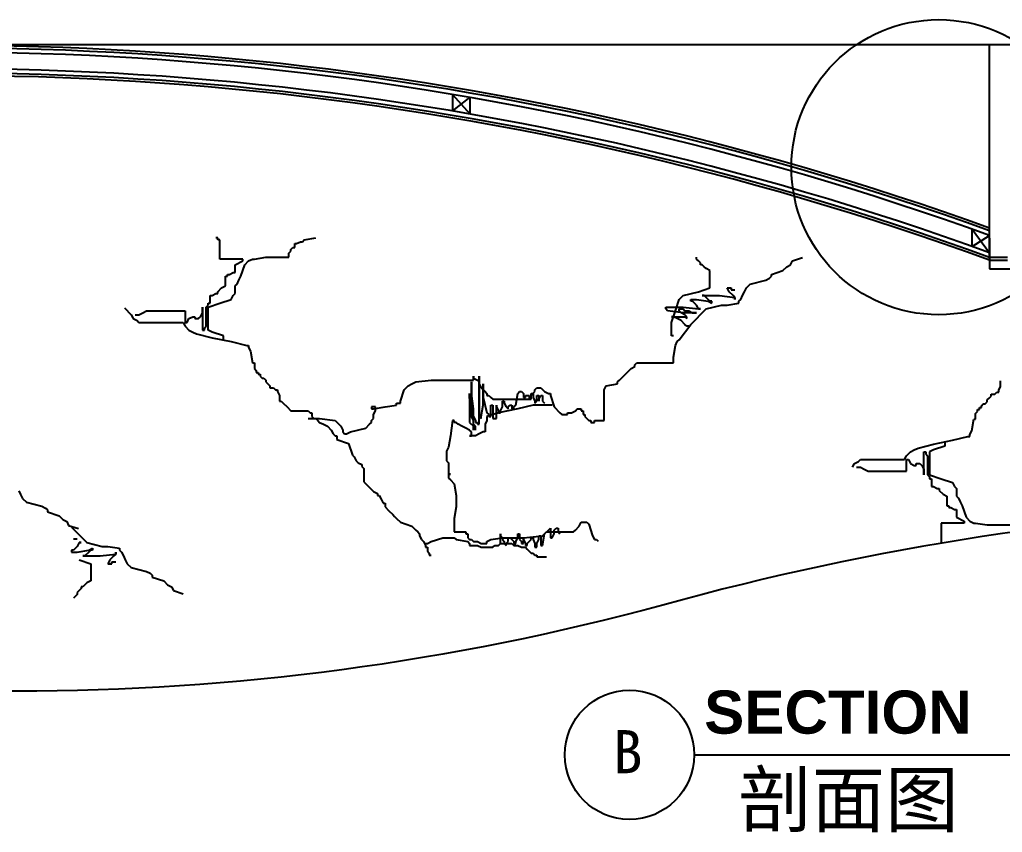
# Model space of a CAD drawing. Extents: x 703 to 4823, y 2682 to 3912.
# Drawn here: x 1844 to 2985, y 2970 to 3912 of the extents above; entities that cross this region are included whole.
import ezdxf

# ---------------------------------------------------------------- set-up
doc = ezdxf.new("R2010")
doc.units = 0
doc.header["$LTSCALE"] = 5
doc.header["$MEASUREMENT"] = 0
for name, color, linetype in [('3', 3, 'CONTINUOUS'), ('7', 7, 'CONTINUOUS'), ('BH', 3, 'CONTINUOUS'), ('TEXT', 3, 'CONTINUOUS')]:
    doc.layers.add(name, color=color, linetype=linetype)
doc.styles.add('HT', font='swisseb.ttf')
doc.styles.add('HZ', font='SIMFANG0.TTF')

msp = doc.modelspace()

# ---------------------------------------------------------------- linework, layer by layer
at = {"layer": '3'}
for p, q in [((2346.5, 3825.5), (2366.5, 3802.8)), ((2366.5, 3822.1), (2346.5, 3806.3)), ((2949.6, 3669.1), (2969.6, 3641.8)), ((2949.6, 3649), (2969.6, 3662)), ((2969.6, 3633.2), (2969.6, 3623.2)), ((2969.6, 3623.2), (4090.6, 3623.2))]:
    msp.add_line(p, q, dxfattribs=at)
at = {"layer": '7'}
for p, q in [((1090.6, 3883.2), (4090.6, 3883.2)), ((2969.6, 3633.2), (2969.6, 3883.2)), ((2346.5, 3825.5), (2346.5, 3806.3)), ((2366.5, 3822.1), (2366.5, 3802.8)), ((2949.6, 3649), (2949.6, 3669.1)), ((2969.6, 3658.8), (2969.6, 3633.2)), ((2990.6, 3636.2), (2969.6, 3636.2)), ((2969.6, 3633.2), (2990.6, 3633.2))]:
    msp.add_line(p, q, dxfattribs=at)
msp.add_lwpolyline([(4090.6, 3283.2, 0.119217), (2590.6, 3233.2, -0.133333), (1090.6, 3233.2)], format="xyb", dxfattribs=at)
for radius, start, end in [(3561.4, 70.1385, 99.1935), (3558.4, 70.1211, 99.1197), (3553.4, 70.0919, 99.1327), (3534.4, 69.9803, 99.1822), (3526.4, 69.933, 99.2855), (3529.4, 69.9508, 99.1953)]:
    msp.add_arc((1759.7, 320.9), radius, start, end, dxfattribs=at)
at = {"layer": 'BH', "color": 3}
for p, q in [((2074.2, 3659.1), (2072, 3659.1)), ((2074.2, 3656.9), (2074.2, 3659.1)), ((2076.4, 3656.9), (2074.2, 3656.9)), ((2076.4, 3634.6), (2076.4, 3656.9)), ((2163.4, 3648), (2163.4, 3652.5)), ((2163.4, 3652.5), (2165.7, 3652.5)), ((2165.7, 3652.5), (2170.1, 3654.7)), ((2170.1, 3654.7), (2172.4, 3654.7)), ((2172.4, 3654.7), (2174.6, 3656.9)), ((2174.6, 3656.9), (2188, 3659.1)), ((2156.7, 3641.3), (2159, 3643.5)), ((2156.7, 3636.8), (2156.7, 3641.3)), ((2159, 3645.8), (2161.2, 3648)), ((2159, 3643.5), (2159, 3645.8)), ((2161.2, 3648), (2163.4, 3648)), ((2103.2, 3634.6), (2076.4, 3634.6)), ((2094.3, 3627.9), (2103.2, 3632.4)), ((2094.3, 3619), (2094.3, 3627.9)), ((2101, 3614.6), (2105.4, 3627.9)), ((2103.2, 3632.4), (2103.2, 3634.6)), ((2105.4, 3627.9), (2109.9, 3632.4)), ((2109.9, 3632.4), (2114.3, 3634.6)), ((2114.3, 3634.6), (2116.6, 3634.6)), ((2116.6, 3634.6), (2130, 3636.8)), ((2130, 3636.8), (2156.7, 3636.8)), ((2629.7, 3634.6), (2629.7, 3636.8)), ((2631.9, 3632.4), (2629.7, 3634.6)), ((2634.2, 3630.2), (2631.9, 3632.4)), ((2634.2, 3627.9), (2634.2, 3630.2)), ((2636.4, 3627.9), (2634.2, 3627.9)), ((2638.6, 3625.7), (2636.4, 3627.9)), ((2734.6, 3625.7), (2739, 3627.9)), ((2739, 3627.9), (2741.3, 3632.4)), ((2741.3, 3632.4), (2752.6, 3636.2)), ((2085.3, 3614.6), (2085.3, 3616.8)), ((2085.3, 3616.8), (2087.6, 3616.8)), ((2087.6, 3616.8), (2092, 3619)), ((2092, 3619), (2094.3, 3619)), ((2640.9, 3623.5), (2638.6, 3625.7)), ((2645.3, 3621.2), (2640.9, 3623.5)), ((2645.3, 3601.2), (2645.3, 3621.2)), ((2716.7, 3616.8), (2730.1, 3621.2)), ((2716.7, 3614.6), (2716.7, 3616.8)), ((2730.1, 3621.2), (2734.6, 3625.7)), ((2083.1, 3603.4), (2083.1, 3614.6)), ((2083.1, 3614.6), (2085.3, 3614.6)), ((2094.3, 3603.4), (2096.5, 3605.6)), ((2096.5, 3605.6), (2098.7, 3610.1)), ((2098.7, 3610.1), (2101, 3614.6)), ((2687.7, 3601.2), (2692.2, 3605.6)), ((2692.2, 3605.6), (2710, 3610.1)), ((2710, 3610.1), (2714.5, 3612.3)), ((2714.5, 3612.3), (2716.7, 3614.6)), ((2067.5, 3592.3), (2072, 3594.5)), ((2072, 3594.5), (2074.2, 3594.5)), ((2074.2, 3596.7), (2078.6, 3601.2)), ((2074.2, 3594.5), (2074.2, 3596.7)), ((2078.6, 3601.2), (2083.1, 3603.4)), ((2092, 3592.3), (2094.3, 3594.5)), ((2094.3, 3594.5), (2094.3, 3603.4)), ((2614.1, 3592.3), (2631.9, 3596.7)), ((2631.9, 3596.7), (2645.3, 3601.2)), ((2667.6, 3596.7), (2665.4, 3601.2)), ((2665.4, 3601.2), (2669.9, 3601.2)), ((2672.1, 3592.3), (2667.6, 3596.7)), ((2669.9, 3601.2), (2669.9, 3599)), ((2669.9, 3599), (2674.3, 3599)), ((2683.2, 3592.3), (2685.5, 3596.7)), ((2685.5, 3596.7), (2687.7, 3601.2)), ((2060.8, 3578.9), (2063, 3581.1)), ((2063, 3578.9), (2076.4, 3583.3)), ((2063, 3581.1), (2063, 3583.3)), ((2063, 3583.3), (2065.3, 3583.3)), ((2065.3, 3583.3), (2065.3, 3592.3)), ((2065.3, 3592.3), (2067.5, 3592.3)), ((2076.4, 3583.3), (2089.8, 3587.8)), ((2089.8, 3587.8), (2092, 3592.3)), ((2605.2, 3574.4), (2609.6, 3587.8)), ((2609.6, 3587.8), (2614.1, 3592.3)), ((2623, 3585.6), (2623, 3587.8)), ((2623, 3587.8), (2629.7, 3587.8)), ((2625.2, 3585.6), (2623, 3585.6)), ((2629.7, 3581.1), (2625.2, 3585.6)), ((2629.7, 3587.8), (2643.1, 3585.6)), ((2631.9, 3576.7), (2629.7, 3581.1)), ((2638.6, 3592.3), (2636.4, 3592.3)), ((2636.4, 3592.3), (2656.5, 3592.3)), ((2643.1, 3587.8), (2638.6, 3592.3)), ((2640.9, 3576.7), (2658.7, 3581.1)), ((2645.3, 3585.6), (2643.1, 3587.8)), ((2643.1, 3585.6), (2647.6, 3583.3)), ((2647.6, 3585.6), (2645.3, 3585.6)), ((2647.6, 3583.3), (2647.6, 3585.6)), ((2656.5, 3592.3), (2674.3, 3590)), ((2658.7, 3581.1), (2665.4, 3581.1)), ((2665.4, 3581.1), (2678.8, 3583.3)), ((2674.3, 3590), (2672.1, 3592.3)), ((2674.3, 3590), (2674.3, 3587.8)), ((2674.3, 3587.8), (2674.3, 3590)), ((2678.8, 3585.6), (2681, 3587.8)), ((2678.8, 3583.3), (2678.8, 3585.6)), ((2681, 3587.8), (2683.2, 3592.3)), ((1965.9, 3577.8), (1973.8, 3570)), ((1973.8, 3570), (1976, 3565.5)), ((1978.3, 3570), (1982.7, 3570)), ((1982.7, 3570), (1987.2, 3572.2)), ((1987.2, 3572.2), (1991.6, 3574.4)), ((1991.6, 3574.4), (2036.3, 3574.4)), ((2036.3, 3574.4), (2036.3, 3561.1)), ((2054.1, 3567.7), (2056.3, 3572.2)), ((2056.3, 3572.2), (2056.3, 3578.9)), ((2056.3, 3578.9), (2056.3, 3552.1)), ((2060.8, 3556.6), (2060.8, 3578.9)), ((2063, 3552.1), (2063, 3578.9)), ((2594, 3578.9), (2614.1, 3578.9)), ((2594, 3576.7), (2594, 3578.9)), ((2596.2, 3574.4), (2594, 3576.7)), ((2614.1, 3572.2), (2596.2, 3574.4)), ((2600.7, 3561.1), (2605.2, 3574.4)), ((2609.6, 3574.4), (2609.6, 3576.7)), ((2609.6, 3576.7), (2614.1, 3576.7)), ((2611.9, 3572.2), (2609.6, 3574.4)), ((2616.3, 3570), (2611.9, 3572.2)), ((2614.1, 3578.9), (2631.9, 3576.7)), ((2614.1, 3576.7), (2616.3, 3574.4)), ((2629.7, 3572.2), (2614.1, 3572.2)), ((2616.3, 3574.4), (2620.8, 3574.4)), ((2618.6, 3567.7), (2616.3, 3570)), ((2620.8, 3574.4), (2625.2, 3572.2)), ((2623, 3558.8), (2640.9, 3576.7)), ((2625.2, 3572.2), (2629.7, 3572.2)), ((2631.9, 3576.7), (2634.2, 3576.7)), ((2634.2, 3576.7), (2631.9, 3576.7)), ((1976, 3565.5), (1980.5, 3563.3)), ((1980.5, 3563.3), (1982.7, 3561.1)), ((1982.7, 3561.1), (2034, 3561.1)), ((2034, 3561.1), (2036.3, 3556.6)), ((2036.3, 3561.1), (2038.5, 3561.1)), ((2038.5, 3561.1), (2040.7, 3565.5)), ((2040.7, 3565.5), (2045.2, 3567.7)), ((2045.2, 3567.7), (2047.4, 3567.7)), ((2047.4, 3567.7), (2047.4, 3565.5)), ((2047.4, 3565.5), (2051.9, 3565.5)), ((2051.9, 3565.5), (2054.1, 3567.7)), ((2602.9, 3567.7), (2600.7, 3567.7)), ((2600.7, 3567.7), (2616.3, 3567.7)), ((2600.7, 3545.5), (2600.7, 3561.1)), ((2607.4, 3565.5), (2602.9, 3567.7)), ((2611.9, 3563.3), (2607.4, 3565.5)), ((2609.6, 3541), (2623, 3558.8)), ((2616.3, 3558.8), (2611.9, 3563.3)), ((2616.3, 3567.7), (2618.6, 3565.5)), ((2618.6, 3556.6), (2616.3, 3558.8)), ((2618.6, 3565.5), (2618.6, 3567.7)), ((2036.3, 3556.6), (2040.7, 3552.1)), ((2040.7, 3552.1), (2045.2, 3549.9)), ((2045.2, 3549.9), (2049.6, 3547.7)), ((2049.6, 3547.7), (2067.5, 3543.2)), ((2056.3, 3552.1), (2058.6, 3552.1)), ((2058.6, 3554.4), (2060.8, 3556.6)), ((2058.6, 3552.1), (2058.6, 3554.4)), ((2067.5, 3549.9), (2063, 3552.1)), ((2080.9, 3545.5), (2067.5, 3549.9)), ((2620.8, 3556.6), (2618.6, 3556.6)), ((2067.5, 3543.2), (2089.8, 3538.8)), ((2080.9, 3541), (2080.9, 3545.5)), ((2089.8, 3538.8), (2107.7, 3534.3)), ((2602.9, 3545.5), (2600.7, 3545.5)), ((2605.2, 3534.3), (2607.4, 3538.8)), ((2607.4, 3538.8), (2609.6, 3541)), ((2107.7, 3534.3), (2109.9, 3534.3)), ((2109.9, 3534.3), (2109.9, 3532.1)), ((2109.9, 3532.1), (2112.1, 3527.6)), ((2112.1, 3527.6), (2114.3, 3514.2)), ((2602.9, 3520.9), (2605.2, 3534.3)), ((2114.3, 3514.2), (2116.6, 3514.2)), ((2116.6, 3514.2), (2116.6, 3507.6)), ((2558.3, 3512), (2560.5, 3514.2)), ((2560.5, 3514.2), (2602.9, 3514.2)), ((2602.9, 3514.2), (2602.9, 3520.9)), ((2116.6, 3507.6), (2118.8, 3505.3)), ((2118.8, 3505.3), (2118.8, 3503.1)), ((2118.8, 3503.1), (2121, 3503.1)), ((2121, 3503.1), (2121, 3500.9)), ((2540.5, 3494.2), (2553.9, 3507.6)), ((2553.9, 3507.6), (2558.3, 3509.8)), ((2558.3, 3509.8), (2558.3, 3512)), ((2121, 3500.9), (2123.3, 3500.9)), ((2123.3, 3500.9), (2123.3, 3498.6)), ((2123.3, 3498.6), (2125.5, 3496.4)), ((2125.5, 3496.4), (2127.7, 3496.4)), ((2127.7, 3496.4), (2130, 3494.2)), ((2130, 3494.2), (2130, 3492)), ((2130, 3492), (2132.2, 3489.7)), ((2299.5, 3489.7), (2304, 3492)), ((2304, 3492), (2321.8, 3494.2)), ((2321.8, 3494.2), (2370.9, 3494.2)), ((2368.7, 3478.6), (2368.7, 3492)), ((2368.7, 3492), (2368.7, 3456.3)), ((2370.9, 3494.2), (2370.9, 3498.6)), ((2370.9, 3498.6), (2370.9, 3496.4)), ((2370.9, 3496.4), (2375.4, 3494.2)), ((2375.4, 3494.2), (2377.6, 3492)), ((2377.6, 3442.9), (2377.6, 3498.6)), ((2377.6, 3498.6), (2377.6, 3451.8)), ((2377.6, 3492), (2377.6, 3489.7)), ((2538.2, 3492), (2540.5, 3494.2)), ((2538.2, 3489.7), (2538.2, 3492)), ((2982.7, 3486.7), (2982.7, 3493.4)), ((2132.2, 3489.7), (2134.4, 3487.5)), ((2134.4, 3487.5), (2134.4, 3485.3)), ((2134.4, 3485.3), (2138.9, 3485.3)), ((2138.9, 3485.3), (2141.1, 3483)), ((2141.1, 3483), (2143.3, 3483)), ((2143.3, 3483), (2143.3, 3480.8)), ((2143.3, 3480.8), (2145.6, 3476.3)), ((2286.1, 3469.7), (2290.6, 3483)), ((2290.6, 3483), (2295.1, 3487.5)), ((2295.1, 3487.5), (2299.5, 3489.7)), ((2366.4, 3474.1), (2366.4, 3478.6)), ((2366.4, 3478.6), (2366.4, 3445.1)), ((2370.9, 3460.7), (2368.7, 3478.6)), ((2377.6, 3489.7), (2379.8, 3485.3)), ((2379.8, 3485.3), (2384.3, 3480.8)), ((2382.1, 3465.2), (2382.1, 3489.7)), ((2382.1, 3489.7), (2382.1, 3474.1)), ((2384.3, 3480.8), (2386.5, 3478.6)), ((2386.5, 3478.6), (2386.5, 3476.3)), ((2420, 3465.2), (2422.2, 3478.6)), ((2422.2, 3478.6), (2424.5, 3480.8)), ((2424.5, 3480.8), (2426.7, 3480.8)), ((2426.7, 3480.8), (2428.9, 3478.6)), ((2428.9, 3478.6), (2428.9, 3474.1)), ((2437.8, 3476.3), (2442.3, 3480.8)), ((2437.8, 3471.9), (2437.8, 3478.6)), ((2437.8, 3478.6), (2440.1, 3478.6)), ((2440.1, 3478.6), (2440.1, 3474.1)), ((2442.3, 3483), (2444.5, 3485.3)), ((2442.3, 3480.8), (2442.3, 3483)), ((2444.5, 3485.3), (2449, 3485.3)), ((2449, 3485.3), (2453.5, 3480.8)), ((2453.5, 3480.8), (2457.9, 3478.6)), ((2457.9, 3478.6), (2460.1, 3478.6)), ((2460.1, 3478.6), (2460.1, 3476.3)), ((2522.6, 3483), (2524.8, 3487.5)), ((2522.6, 3447.4), (2522.6, 3483)), ((2524.8, 3487.5), (2538.2, 3489.7)), ((2976, 3477.8), (2978.3, 3480)), ((2978.3, 3480), (2980.5, 3480)), ((2980.5, 3482.3), (2982.7, 3486.7)), ((2980.5, 3480), (2980.5, 3482.3)), ((2145.6, 3476.3), (2145.6, 3469.7)), ((2145.6, 3469.7), (2147.8, 3469.7)), ((2147.8, 3469.7), (2150, 3467.4)), ((2150, 3467.4), (2154.5, 3463)), ((2281.7, 3465.2), (2281.7, 3467.4)), ((2281.7, 3467.4), (2286.1, 3467.4)), ((2286.1, 3467.4), (2286.1, 3469.7)), ((2368.7, 3456.3), (2366.4, 3474.1)), ((2382.1, 3474.1), (2386.5, 3456.3)), ((2386.5, 3476.3), (2388.8, 3476.3)), ((2388.8, 3476.3), (2391, 3474.1)), ((2391, 3474.1), (2393.2, 3471.9)), ((2393.2, 3471.9), (2437.8, 3471.9)), ((2404.4, 3463), (2404.4, 3469.7)), ((2404.4, 3469.7), (2406.6, 3469.7)), ((2406.6, 3469.7), (2406.6, 3467.4)), ((2406.6, 3467.4), (2408.8, 3463)), ((2428.9, 3474.1), (2431.1, 3474.1)), ((2431.1, 3474.1), (2431.1, 3476.3)), ((2431.1, 3476.3), (2435.6, 3476.3)), ((2435.6, 3476.3), (2435.6, 3471.9)), ((2435.6, 3471.9), (2437.8, 3471.9)), ((2437.8, 3471.9), (2437.8, 3476.3)), ((2440.1, 3474.1), (2442.3, 3469.7)), ((2442.3, 3469.7), (2442.3, 3467.4)), ((2442.3, 3467.4), (2444.5, 3469.7)), ((2444.5, 3469.7), (2444.5, 3476.3)), ((2444.5, 3476.3), (2446.8, 3476.3)), ((2446.8, 3476.3), (2446.8, 3469.7)), ((2446.8, 3471.9), (2449, 3476.3)), ((2446.8, 3469.7), (2446.8, 3471.9)), ((2449, 3476.3), (2451.2, 3476.3)), ((2451.2, 3476.3), (2451.2, 3469.7)), ((2451.2, 3469.7), (2453.5, 3467.4)), ((2460.1, 3476.3), (2464.6, 3463)), ((2964.9, 3466.6), (2967.1, 3468.9)), ((2967.1, 3471.1), (2969.3, 3473.3)), ((2967.1, 3468.9), (2967.1, 3471.1)), ((2969.3, 3473.3), (2971.6, 3475.6)), ((2971.6, 3475.6), (2971.6, 3477.8)), ((2971.6, 3477.8), (2976, 3477.8)), ((2154.5, 3463), (2159, 3458.5)), ((2159, 3458.5), (2179, 3458.5)), ((2179, 3458.5), (2181.3, 3456.3)), ((2181.3, 3456.3), (2183.5, 3456.3)), ((2183.5, 3456.3), (2183.5, 3451.8)), ((2257.1, 3463), (2252.7, 3463)), ((2252.7, 3463), (2252.7, 3460.7)), ((2252.7, 3460.7), (2254.9, 3460.7)), ((2254.9, 3460.7), (2268.3, 3463)), ((2254.9, 3454.1), (2257.1, 3458.5)), ((2257.1, 3458.5), (2257.1, 3463)), ((2268.3, 3463), (2281.7, 3465.2)), ((2368.7, 3451.8), (2368.7, 3456.3)), ((2368.7, 3456.3), (2370.9, 3451.8)), ((2370.9, 3436.2), (2370.9, 3460.7)), ((2379.8, 3451.8), (2382.1, 3465.2)), ((2399.9, 3456.3), (2386.5, 3451.8)), ((2386.5, 3456.3), (2388.8, 3454.1)), ((2391, 3451.8), (2391, 3465.2)), ((2391, 3465.2), (2393.2, 3465.2)), ((2393.2, 3465.2), (2393.2, 3449.6)), ((2397.7, 3449.6), (2397.7, 3465.2)), ((2397.7, 3465.2), (2397.7, 3463)), ((2397.7, 3463), (2399.9, 3458.5)), ((2422.2, 3460.7), (2399.9, 3456.3)), ((2399.9, 3458.5), (2399.9, 3456.3)), ((2399.9, 3456.3), (2402.1, 3456.3)), ((2402.1, 3458.5), (2404.4, 3463)), ((2402.1, 3456.3), (2402.1, 3458.5)), ((2408.8, 3463), (2411.1, 3460.7)), ((2411.1, 3463), (2413.3, 3465.2)), ((2411.1, 3460.7), (2411.1, 3463)), ((2413.3, 3465.2), (2415.5, 3465.2)), ((2415.5, 3465.2), (2415.5, 3460.7)), ((2415.5, 3460.7), (2417.8, 3460.7)), ((2417.8, 3463), (2420, 3465.2)), ((2417.8, 3460.7), (2417.8, 3463)), ((2440.1, 3465.2), (2422.2, 3460.7)), ((2462.4, 3465.2), (2440.1, 3465.2)), ((2464.6, 3463), (2471.3, 3456.3)), ((2471.3, 3456.3), (2473.5, 3454.1)), ((2480.2, 3456.3), (2484.7, 3456.3)), ((2480.2, 3454.1), (2480.2, 3456.3)), ((2484.7, 3456.3), (2489.2, 3458.5)), ((2489.2, 3458.5), (2491.4, 3460.7)), ((2491.4, 3460.7), (2495.8, 3460.7)), ((2495.8, 3460.7), (2495.8, 3458.5)), ((2495.8, 3458.5), (2498.1, 3458.5)), ((2498.1, 3458.5), (2498.1, 3454.1)), ((2953.7, 3455.5), (2956, 3457.7)), ((2956, 3457.7), (2956, 3460)), ((2956, 3460), (2958.2, 3460)), ((2958.2, 3460), (2958.2, 3462.2)), ((2958.2, 3462.2), (2960.4, 3462.2)), ((2960.4, 3464.4), (2962.6, 3466.6)), ((2960.4, 3462.2), (2960.4, 3464.4)), ((2962.6, 3466.6), (2964.9, 3466.6)), ((2179, 3449.6), (2192.4, 3449.6)), ((2183.5, 3451.8), (2185.7, 3449.6)), ((2185.7, 3449.6), (2188, 3449.6)), ((2188, 3449.6), (2190.2, 3447.4)), ((2190.2, 3447.4), (2192.4, 3445.1)), ((2192.4, 3449.6), (2210.3, 3447.4)), ((2192.4, 3445.1), (2196.9, 3442.9)), ((2210.3, 3447.4), (2214.7, 3442.9)), ((2250.4, 3442.9), (2252.7, 3445.1)), ((2252.7, 3447.4), (2254.9, 3449.6)), ((2252.7, 3445.1), (2252.7, 3447.4)), ((2254.9, 3449.6), (2254.9, 3454.1)), ((2346.4, 3447.4), (2344.1, 3429.5)), ((2348.6, 3447.4), (2346.4, 3447.4)), ((2348.6, 3445.1), (2348.6, 3447.4)), ((2350.8, 3445.1), (2348.6, 3445.1)), ((2353.1, 3442.9), (2350.8, 3445.1)), ((2366.4, 3445.1), (2370.9, 3440.7)), ((2370.9, 3447.4), (2368.7, 3451.8)), ((2370.9, 3451.8), (2373.1, 3447.4)), ((2370.9, 3442.9), (2370.9, 3447.4)), ((2373.1, 3447.4), (2373.1, 3445.1)), ((2373.1, 3445.1), (2375.4, 3445.1)), ((2375.4, 3445.1), (2375.4, 3442.9)), ((2377.6, 3451.8), (2379.8, 3449.6)), ((2379.8, 3449.6), (2379.8, 3451.8)), ((2386.5, 3447.4), (2384.3, 3442.9)), ((2386.5, 3451.8), (2386.5, 3447.4)), ((2388.8, 3454.1), (2388.8, 3451.8)), ((2388.8, 3451.8), (2391, 3451.8)), ((2393.2, 3449.6), (2397.7, 3449.6)), ((2473.5, 3454.1), (2480.2, 3454.1)), ((2498.1, 3454.1), (2500.3, 3454.1)), ((2500.3, 3454.1), (2500.3, 3451.8)), ((2500.3, 3451.8), (2504.8, 3447.4)), ((2504.8, 3447.4), (2507, 3447.4)), ((2507, 3447.4), (2507, 3445.1)), ((2507, 3445.1), (2511.5, 3445.1)), ((2511.5, 3447.4), (2522.6, 3447.4)), ((2511.5, 3445.1), (2511.5, 3447.4)), ((2949.3, 3435.4), (2951.5, 3448.8)), ((2951.5, 3448.8), (2953.7, 3448.8)), ((2953.7, 3448.8), (2953.7, 3455.5)), ((2196.9, 3442.9), (2201.4, 3440.7)), ((2201.4, 3440.7), (2205.8, 3436.2)), ((2205.8, 3436.2), (2208, 3431.8)), ((2214.7, 3442.9), (2217, 3440.7)), ((2217, 3440.7), (2219.2, 3436.2)), ((2219.2, 3436.2), (2219.2, 3434)), ((2219.2, 3434), (2221.4, 3431.8)), ((2223.7, 3431.8), (2228.1, 3434)), ((2228.1, 3434), (2246, 3438.5)), ((2246, 3438.5), (2250.4, 3442.9)), ((2357.5, 3440.7), (2353.1, 3442.9)), ((2362, 3438.5), (2357.5, 3440.7)), ((2366.4, 3436.2), (2362, 3438.5)), ((2368.7, 3434), (2366.4, 3436.2)), ((2368.7, 3429.5), (2368.7, 3434)), ((2373.1, 3440.7), (2370.9, 3442.9)), ((2370.9, 3440.7), (2370.9, 3436.2)), ((2373.1, 3436.2), (2373.1, 3440.7)), ((2375.4, 3442.9), (2377.6, 3442.9)), ((2382.1, 3434), (2377.6, 3431.8)), ((2384.3, 3434), (2382.1, 3434)), ((2384.3, 3442.9), (2384.3, 3434)), ((2947, 3431), (2949.3, 3435.4)), ((2208, 3431.8), (2210.3, 3429.5)), ((2210.3, 3429.5), (2212.5, 3429.5)), ((2212.5, 3429.5), (2212.5, 3425.1)), ((2212.5, 3425.1), (2225.9, 3420.6)), ((2221.4, 3431.8), (2223.7, 3431.8)), ((2344.1, 3429.5), (2341.9, 3416.2)), ((2373.1, 3429.5), (2366.4, 3429.5)), ((2366.4, 3429.5), (2368.7, 3429.5)), ((2377.6, 3431.8), (2373.1, 3429.5)), ((2904.6, 3419.8), (2927, 3424.3)), ((2918, 3422.1), (2918, 3417.6)), ((2927, 3424.3), (2944.8, 3428.8)), ((2944.8, 3428.8), (2947, 3428.8)), ((2947, 3428.8), (2947, 3431)), ((2225.9, 3420.6), (2230.4, 3407.2)), ((2341.9, 3416.2), (2339.7, 3411.7)), ((2339.7, 3411.7), (2339.7, 3400.6)), ((2873.4, 3406.5), (2877.9, 3410.9)), ((2877.9, 3410.9), (2882.3, 3413.1)), ((2882.3, 3413.1), (2886.8, 3415.4)), ((2886.8, 3415.4), (2904.6, 3419.8)), ((2893.5, 3410.9), (2895.7, 3410.9)), ((2893.5, 3384.2), (2893.5, 3410.9)), ((2895.7, 3410.9), (2895.7, 3408.7)), ((2904.6, 3413.1), (2900.2, 3410.9)), ((2900.2, 3410.9), (2900.2, 3384.2)), ((2918, 3417.6), (2904.6, 3413.1)), ((2230.4, 3407.2), (2232.6, 3405)), ((2232.6, 3405), (2234.8, 3400.6)), ((2234.8, 3400.6), (2237, 3398.3)), ((2339.7, 3400.6), (2341.9, 3398.3)), ((2813.2, 3397.5), (2817.6, 3399.8)), ((2817.6, 3399.8), (2819.9, 3402)), ((2819.9, 3402), (2871.2, 3402)), ((2871.2, 3402), (2873.4, 3406.5)), ((2873.4, 3388.6), (2873.4, 3402)), ((2873.4, 3402), (2875.6, 3402)), ((2875.6, 3402), (2877.9, 3397.5)), ((2895.7, 3408.7), (2897.9, 3406.5)), ((2897.9, 3406.5), (2897.9, 3384.2)), ((2237, 3398.3), (2241.5, 3396.1)), ((2241.5, 3396.1), (2241.5, 3393.9)), ((2241.5, 3393.9), (2243.7, 3391.6)), ((2243.7, 3391.6), (2243.7, 3376)), ((2341.9, 3398.3), (2341.9, 3385)), ((2810.9, 3393.1), (2813.2, 3397.5)), ((2815.4, 3393.1), (2819.9, 3393.1)), ((2819.9, 3393.1), (2824.3, 3390.9)), ((2824.3, 3390.9), (2828.8, 3388.6)), ((2828.8, 3388.6), (2873.4, 3388.6)), ((2877.9, 3397.5), (2882.3, 3395.3)), ((2882.3, 3395.3), (2884.6, 3395.3)), ((2884.6, 3395.3), (2884.6, 3397.5)), ((2884.6, 3397.5), (2889, 3397.5)), ((2889, 3397.5), (2891.3, 3395.3)), ((2891.3, 3395.3), (2893.5, 3390.9)), ((2893.5, 3390.9), (2893.5, 3384.2)), ((2243.7, 3376), (2246, 3373.8)), ((2341.9, 3385), (2344.1, 3385)), ((2344.1, 3385), (2341.9, 3385)), ((2341.9, 3385), (2341.9, 3380.5)), ((2341.9, 3380.5), (2344.1, 3378.3)), ((2344.1, 3378.3), (2348.6, 3373.8)), ((2897.9, 3384.2), (2900.2, 3381.9)), ((2900.2, 3384.2), (2913.6, 3379.7)), ((2900.2, 3381.9), (2900.2, 3379.7)), ((2900.2, 3379.7), (2902.4, 3379.7)), ((2902.4, 3379.7), (2902.4, 3370.8)), ((2913.6, 3379.7), (2927, 3375.3)), ((1843.1, 3365.8), (1845.3, 3361.3)), ((2246, 3373.8), (2252.7, 3367.1)), ((2252.7, 3367.1), (2254.9, 3364.9)), ((2254.9, 3364.9), (2259.4, 3362.7)), ((2348.6, 3373.8), (2350.8, 3360.4)), ((2902.4, 3370.8), (2904.6, 3370.8)), ((2904.6, 3370.8), (2909.1, 3368.6)), ((2909.1, 3368.6), (2911.3, 3368.6)), ((2911.3, 3368.6), (2911.3, 3366.3)), ((2911.3, 3366.3), (2915.8, 3361.9)), ((2927, 3375.3), (2929.2, 3370.8)), ((2929.2, 3370.8), (2931.4, 3368.6)), ((2931.4, 3368.6), (2931.4, 3359.6)), ((1845.3, 3361.3), (1847.6, 3356.9)), ((1847.6, 3356.9), (1852, 3352.4)), ((2259.4, 3362.7), (2259.4, 3360.4)), ((2259.4, 3360.4), (2261.6, 3360.4)), ((2261.6, 3360.4), (2263.8, 3356)), ((2263.8, 3356), (2266.1, 3351.5)), ((2350.8, 3360.4), (2350.8, 3347.1)), ((2915.8, 3361.9), (2920.3, 3359.6)), ((2920.3, 3359.6), (2920.3, 3348.5)), ((2931.4, 3359.6), (2933.6, 3357.4)), ((2933.6, 3357.4), (2935.9, 3353)), ((2935.9, 3353), (2938.1, 3348.5)), ((1852, 3352.4), (1869.9, 3347.9)), ((1869.9, 3347.9), (1874.4, 3345.7)), ((1874.4, 3345.7), (1876.6, 3343.5)), ((1876.6, 3343.5), (1876.6, 3341.3)), ((2266.1, 3351.5), (2268.3, 3351.5)), ((2268.3, 3351.5), (2268.3, 3347.1)), ((2268.3, 3347.1), (2272.7, 3342.6)), ((2272.7, 3342.6), (2277.2, 3338.1)), ((2350.8, 3347.1), (2348.6, 3333.7)), ((2920.3, 3348.5), (2922.5, 3348.5)), ((2922.5, 3348.5), (2922.5, 3346.3)), ((2922.5, 3346.3), (2924.7, 3346.3)), ((2924.7, 3346.3), (2929.2, 3344)), ((2929.2, 3344), (2931.4, 3344)), ((2931.4, 3344), (2931.4, 3335.1)), ((2938.1, 3348.5), (2942.6, 3335.1)), ((1876.6, 3341.3), (1890, 3336.8)), ((1890, 3336.8), (1894.4, 3332.3)), ((1894.4, 3332.3), (1898.9, 3330.1)), ((1898.9, 3330.1), (1901.1, 3325.7)), ((2277.2, 3338.1), (2279.4, 3335.9)), ((2279.4, 3335.9), (2281.7, 3333.7)), ((2281.7, 3333.7), (2286.1, 3329.2)), ((2348.6, 3333.7), (2348.6, 3318.1)), ((2931.4, 3335.1), (2940.3, 3330.7)), ((2940.3, 3330.7), (2940.3, 3328.4)), ((2942.6, 3335.1), (2947, 3330.7)), ((2947, 3330.7), (2951.5, 3328.4)), ((1901.1, 3325.7), (1912.5, 3321.9)), ((1904.3, 3323.6), (1922.2, 3305.8)), ((2286.1, 3329.2), (2299.5, 3324.8)), ((2299.5, 3324.8), (2304, 3320.3)), ((2304, 3320.3), (2306.2, 3318.1)), ((2453.5, 3315.8), (2457.9, 3320.3)), ((2457.9, 3320.3), (2460.1, 3322.5)), ((2460.1, 3322.5), (2460.1, 3311.4)), ((2464.6, 3320.3), (2466.8, 3322.5)), ((2464.6, 3315.8), (2464.6, 3320.3)), ((2466.8, 3322.5), (2469.1, 3322.5)), ((2469.1, 3322.5), (2469.1, 3318.1)), ((2486.9, 3318.1), (2489.2, 3320.3)), ((2489.2, 3320.3), (2493.6, 3324.8)), ((2493.6, 3324.8), (2495.8, 3329.2)), ((2495.8, 3329.2), (2502.5, 3329.2)), ((2502.5, 3329.2), (2504.8, 3327)), ((2504.8, 3327), (2509.2, 3313.6)), ((2940.3, 3328.4), (2913.6, 3328.4)), ((2913.6, 3328.4), (2913.6, 3306.1)), ((2951.5, 3328.4), (2953.7, 3328.4)), ((2953.7, 3328.4), (2967.1, 3326.2)), ((2967.1, 3326.2), (2993.9, 3326.2)), ((1906.6, 3310.2), (1911, 3310.2)), ((2306.2, 3318.1), (2308.4, 3315.8)), ((2308.4, 3315.8), (2308.4, 3313.6)), ((2308.4, 3313.6), (2310.7, 3309.2)), ((2310.7, 3309.2), (2312.9, 3306.9)), ((2321.8, 3306.9), (2335.2, 3311.4)), ((2335.2, 3311.4), (2348.6, 3311.4)), ((2348.6, 3318.1), (2362, 3318.1)), ((2348.6, 3311.4), (2350.8, 3309.2)), ((2350.8, 3309.2), (2364.2, 3306.9)), ((2362, 3318.1), (2362, 3315.8)), ((2362, 3315.8), (2364.2, 3315.8)), ((2364.2, 3315.8), (2364.2, 3311.4)), ((2364.2, 3311.4), (2366.4, 3309.2)), ((2366.4, 3309.2), (2368.7, 3309.2)), ((2368.7, 3309.2), (2370.9, 3306.9)), ((2386.5, 3306.9), (2391, 3309.2)), ((2391, 3309.2), (2404.4, 3311.4)), ((2402.1, 3304.7), (2402.1, 3315.8)), ((2402.1, 3315.8), (2402.1, 3313.6)), ((2402.1, 3313.6), (2404.4, 3311.4)), ((2404.4, 3311.4), (2428.9, 3311.4)), ((2404.4, 3311.4), (2404.4, 3309.2)), ((2404.4, 3309.2), (2406.6, 3306.9)), ((2411.1, 3306.9), (2411.1, 3311.4)), ((2411.1, 3311.4), (2413.3, 3311.4)), ((2413.3, 3311.4), (2415.5, 3309.2)), ((2415.5, 3309.2), (2417.8, 3306.9)), ((2420, 3306.9), (2422.2, 3311.4)), ((2422.2, 3311.4), (2422.2, 3315.8)), ((2422.2, 3315.8), (2424.5, 3315.8)), ((2424.5, 3315.8), (2424.5, 3309.2)), ((2424.5, 3309.2), (2426.7, 3306.9)), ((2428.9, 3311.4), (2451.2, 3313.6)), ((2428.9, 3304.7), (2428.9, 3311.4)), ((2428.9, 3311.4), (2428.9, 3309.2)), ((2428.9, 3309.2), (2431.1, 3304.7)), ((2433.4, 3304.7), (2437.8, 3309.2)), ((2437.8, 3309.2), (2437.8, 3311.4)), ((2437.8, 3311.4), (2440.1, 3311.4)), ((2440.1, 3311.4), (2440.1, 3309.2)), ((2440.1, 3309.2), (2442.3, 3304.7)), ((2444.5, 3304.7), (2446.8, 3309.2)), ((2446.8, 3309.2), (2446.8, 3313.6)), ((2446.8, 3313.6), (2449, 3313.6)), ((2449, 3313.6), (2449, 3302.5)), ((2451.2, 3313.6), (2453.5, 3315.8)), ((2451.2, 3302.5), (2453.5, 3315.8)), ((2453.5, 3315.8), (2455.7, 3318.1)), ((2455.7, 3318.1), (2486.9, 3318.1)), ((2460.1, 3311.4), (2462.4, 3311.4)), ((2462.4, 3311.4), (2464.6, 3315.8)), ((2469.1, 3318.1), (2471.3, 3315.8)), ((2509.2, 3313.6), (2511.5, 3309.2)), ((2511.5, 3309.2), (2513.7, 3309.2)), ((2513.7, 3309.2), (2515.5, 3307.4)), ((1906.6, 3296.8), (1904.3, 3296.8)), ((1904.3, 3296.8), (1904.3, 3294.6)), ((1911, 3301.3), (1906.6, 3296.8)), ((1913.3, 3305.8), (1911, 3301.3)), ((1911, 3294.6), (1924.4, 3296.8)), ((1913.3, 3305.8), (1915.5, 3305.8)), ((1915.5, 3305.8), (1913.3, 3305.8)), ((1922.2, 3305.8), (1940, 3301.3)), ((1924.4, 3296.8), (1928.9, 3299.1)), ((1926.7, 3296.8), (1924.4, 3294.6)), ((1928.9, 3296.8), (1926.7, 3296.8)), ((1928.9, 3299.1), (1928.9, 3296.8)), ((1940, 3301.3), (1946.7, 3301.3)), ((1946.7, 3301.3), (1960.1, 3299.1)), ((1960.1, 3299.1), (1960.1, 3296.8)), ((1960.1, 3296.8), (1962.4, 3294.6)), ((2312.9, 3306.9), (2315.1, 3302.5)), ((2315.1, 3304.7), (2317.4, 3304.7)), ((2315.1, 3302.5), (2315.1, 3300.2)), ((2315.1, 3300.2), (2317.4, 3300.2)), ((2317.4, 3304.7), (2321.8, 3306.9)), ((2317.4, 3300.2), (2317.4, 3295.8)), ((2364.2, 3306.9), (2366.4, 3304.7)), ((2366.4, 3304.7), (2366.4, 3302.5)), ((2366.4, 3302.5), (2375.4, 3302.5)), ((2370.9, 3306.9), (2375.4, 3306.9)), ((2375.4, 3306.9), (2379.8, 3304.7)), ((2375.4, 3302.5), (2379.8, 3300.2)), ((2379.8, 3304.7), (2386.5, 3304.7)), ((2379.8, 3300.2), (2393.2, 3300.2)), ((2386.5, 3304.7), (2386.5, 3306.9)), ((2393.2, 3300.2), (2395.5, 3302.5)), ((2395.5, 3302.5), (2399.9, 3302.5)), ((2399.9, 3302.5), (2402.1, 3304.7)), ((2402.1, 3304.7), (2415.5, 3304.7)), ((2406.6, 3306.9), (2406.6, 3304.7)), ((2406.6, 3304.7), (2408.8, 3302.5)), ((2408.8, 3304.7), (2411.1, 3306.9)), ((2408.8, 3302.5), (2408.8, 3304.7)), ((2415.5, 3304.7), (2417.8, 3302.5)), ((2417.8, 3306.9), (2417.8, 3304.7)), ((2417.8, 3304.7), (2420, 3304.7)), ((2417.8, 3302.5), (2422.2, 3302.5)), ((2420, 3304.7), (2420, 3306.9)), ((2422.2, 3302.5), (2426.7, 3300.2)), ((2426.7, 3306.9), (2426.7, 3304.7)), ((2426.7, 3304.7), (2428.9, 3304.7)), ((2426.7, 3300.2), (2431.1, 3300.2)), ((2431.1, 3304.7), (2431.1, 3302.5)), ((2431.1, 3302.5), (2433.4, 3302.5)), ((2431.1, 3300.2), (2433.4, 3298)), ((2433.4, 3302.5), (2433.4, 3304.7)), ((2433.4, 3298), (2435.6, 3295.8)), ((2442.3, 3304.7), (2442.3, 3300.2)), ((2442.3, 3300.2), (2444.5, 3300.2)), ((2444.5, 3300.2), (2444.5, 3304.7)), ((2449, 3302.5), (2451.2, 3302.5)), ((1904.3, 3294.6), (1911, 3294.6)), ((1913.3, 3285.7), (1926.7, 3281.2)), ((1920, 3290.2), (1917.7, 3290.2)), ((1917.7, 3290.2), (1937.8, 3290.2)), ((1924.4, 3294.6), (1920, 3290.2)), ((1937.8, 3290.2), (1955.7, 3292.4)), ((1949, 3285.7), (1946.7, 3281.2)), ((1953.4, 3290.2), (1949, 3285.7)), ((1955.7, 3292.4), (1953.4, 3290.2)), ((1955.7, 3292.4), (1955.7, 3294.6)), ((1955.7, 3294.6), (1955.7, 3292.4)), ((1962.4, 3294.6), (1964.6, 3290.2)), ((1964.6, 3290.2), (1966.8, 3285.7)), ((1966.8, 3285.7), (1969, 3281.2)), ((2317.4, 3295.8), (2319.6, 3293.6)), ((2319.6, 3293.6), (2319.6, 3291.3)), ((2319.6, 3291.3), (2321.8, 3291.3)), ((2435.6, 3295.8), (2437.8, 3293.6)), ((2437.8, 3293.6), (2440.1, 3293.6)), ((2440.1, 3293.6), (2442.3, 3291.3)), ((2442.3, 3291.3), (2444.5, 3291.3)), ((2444.5, 3291.3), (2444.5, 3289.1)), ((2444.5, 3289.1), (2455.7, 3289.1)), ((1926.7, 3281.2), (1926.7, 3261.2)), ((1946.7, 3281.2), (1951.2, 3281.2)), ((1951.2, 3281.2), (1951.2, 3283.5)), ((1951.2, 3283.5), (1955.7, 3283.5)), ((1969, 3281.2), (1973.5, 3276.8)), ((1973.5, 3276.8), (1991.4, 3272.3)), ((1991.4, 3272.3), (1995.8, 3270.1)), ((1995.8, 3270.1), (1998, 3267.9)), ((1998, 3267.9), (1998, 3265.6)), ((1998, 3265.6), (2011.4, 3261.2)), ((1915.5, 3252.3), (1913.3, 3250)), ((1917.7, 3254.5), (1915.5, 3254.5)), ((1915.5, 3254.5), (1915.5, 3252.3)), ((1920, 3256.7), (1917.7, 3254.5)), ((1922.2, 3259), (1920, 3256.7)), ((1926.7, 3261.2), (1922.2, 3259)), ((2011.4, 3261.2), (2015.9, 3256.7)), ((2015.9, 3256.7), (2020.4, 3254.5)), ((2020.4, 3254.5), (2022.6, 3250)), ((1911, 3245.6), (1906.6, 3241.1)), ((1913.3, 3250), (1911, 3247.8)), ((1911, 3247.8), (1911, 3245.6)), ((2022.6, 3250), (2033.9, 3246.3))]:
    msp.add_line(p, q, dxfattribs=at)
at = {"layer": 'TEXT', "color": 6}
msp.add_line((2627, 3059.6), (3027, 3059.6), dxfattribs=at)
at = {"layer": 'TEXT'}
msp.add_circle((2910.9, 3741.1), 171.1, dxfattribs=at)
at = {"layer": 'TEXT', "color": 6}
msp.add_circle((2552, 3059.6), 75, dxfattribs=at)

# ---------------------------------------------------------------- texts
at = {"layer": 'TEXT', "linetype": 'BYBLOCK'}
for s, height, style, p in [('SECTION', 50, 'HT', (2638.6, 3084.1)), ('B', 50, 'HZ', (2533, 3038.2)), ('剖面图', 62.5, 'HZ', (2678.2, 2976.5))]:
    msp.add_text(s, height=height, dxfattribs=dict(at, style=style)).set_placement(p)

doc.saveas('drawing.dxf')
